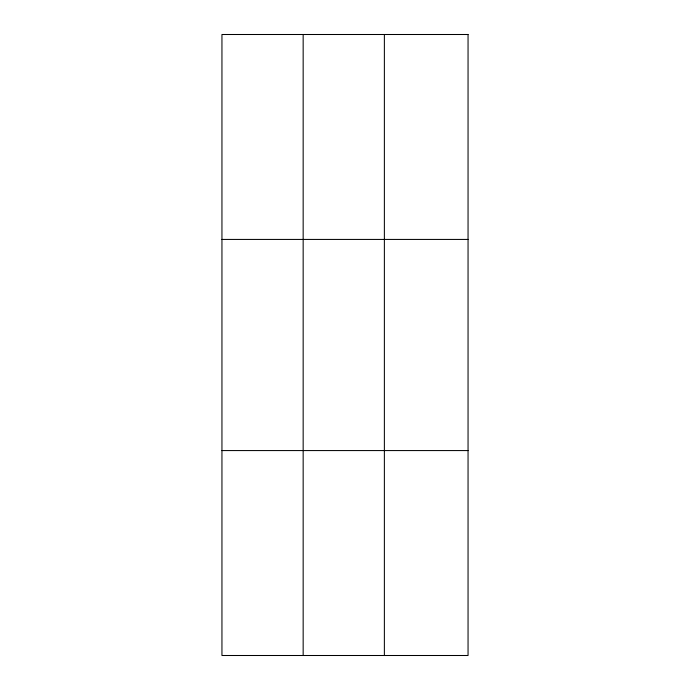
<?xml version="1.0" encoding="UTF-8"?>
<svg xmlns="http://www.w3.org/2000/svg" width="690" height="690" viewBox="0 0 690 690"><rect width="100%" height="100%" fill="white"/><g stroke="black" fill="none" stroke-linecap="round" stroke-linejoin="round"><path stroke-width="1.03" d="M303.16 655.5L303.16 34.5M384.373 655.5L384.373 34.5M221.947 239.43L468.053 239.43M221.947 450.57L468.053 450.57M468.053 34.5L468.053 655.5L221.947 655.5L221.947 34.5L468.053 34.5"/></g></svg>
